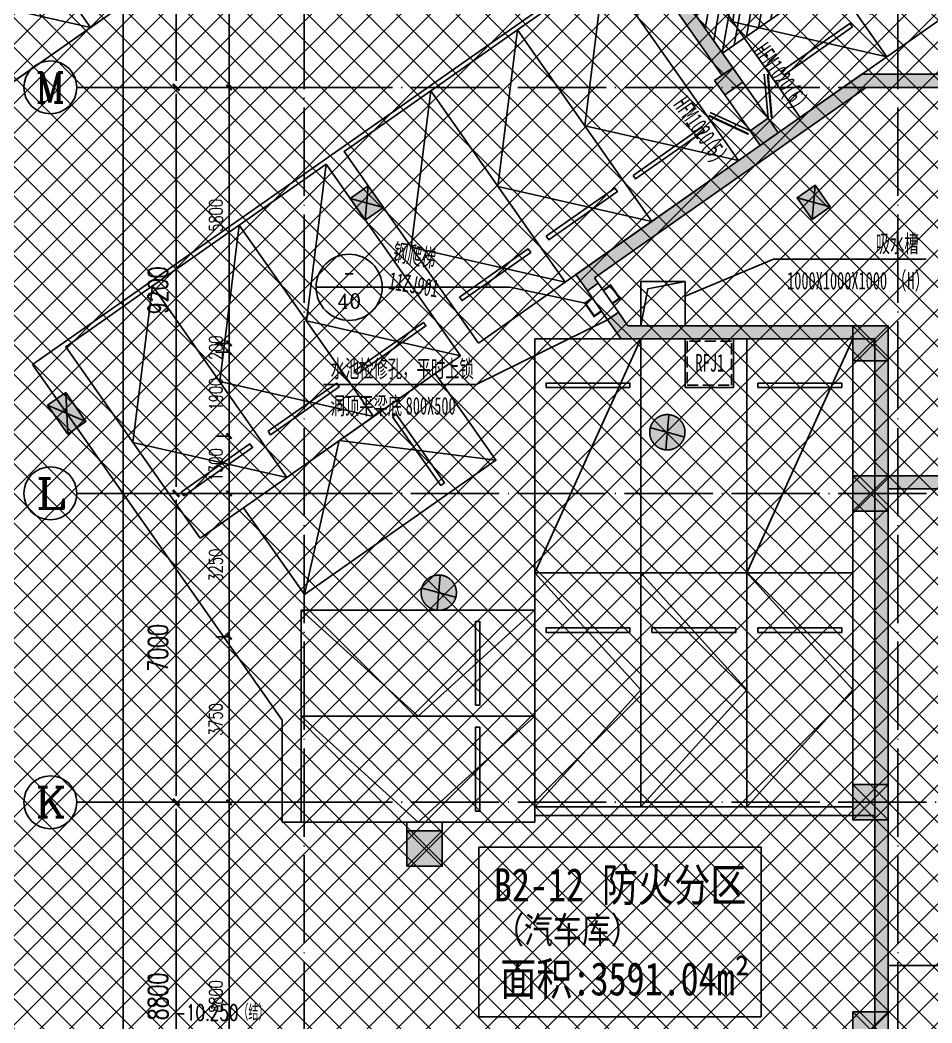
# Model space of a CAD drawing. Header units: millimetres. Extents: x 12325263 to 13848842, y -1463133 to 573208.
# Drawn here: x 12538411 to 12559070, y -1081586 to -1058862 of the extents above; entities that cross this region are included whole.
import ezdxf
from ezdxf.enums import TextEntityAlignment as Align
from ezdxf.xclip import XClip

# ---------------------------------------------------------------- set-up
doc = ezdxf.new("R2010")
doc.units = ezdxf.units.MM
doc.header["$LTSCALE"] = 1000
doc.header["$XCLIPFRAME"] = 0
doc.linetypes.add('DASH', pattern=[0.35, 0.25, -0.1])
doc.linetypes.add('DOTE', pattern=[2.42, 2, -0.2, 0.02, -0.2])
for name, color, linetype in [('-2F平面$0$DIM-ELEV', 3, 'Continuous'), ('-2F平面$0$PARTS-CAR商业子母', 160, 'Continuous'), ('-2F平面$0$TEXT', 7, 'Continuous'), ('-2F平面$0$WALL-SHATCH', 8, 'Continuous'), ('-3F平面$0$PARTS-CAR商业', 160, 'Continuous'), ('A-AXIS', 16, 'DOTE'), ('A-COLS', 6, 'Continuous'), ('A-WALL-PATT', 8, 'Continuous'), ('A_WALL(防火墙)', 151, 'Continuous'), ('AXIS', 3, 'Continuous'), ('AXIS_TEXT', 7, 'Continuous'), ('PARTS-STAIR', 2, 'Continuous'), ('PUB_DIM', 83, 'Continuous'), ('PUB_HATCH', 8, 'Continuous'), ('PUB_TEXT', 7, 'Continuous'), ('ROAD-LINE', 20, 'Continuous'), ('WALL', 5, 'Continuous'), ('人防墙', 6, 'Continuous'), ('人防平时标注', 42, 'Continuous'), ('人防门', 60, 'Continuous'), ('人防门编号', 73, 'Continuous'), ('人防集水井', 62, 'Continuous'), ('地下室柱网$0$0q-柱0', 8, 'Continuous'), ('地下室柱网$0$0q-柱填充', 8, 'Continuous')]:
    doc.layers.add(name, color=color, linetype=linetype)
doc.layers.add('地下室柱网$0$9', color=8, linetype='Continuous', plot=False)
doc.styles.add('-2F平面$0$-宋体', font='', dxfattribs={"width": 0.8})
doc.styles.add('-2F平面$0$Standard', font='simplex.shx', dxfattribs={"bigfont": 'gbcbig.shx'})
doc.styles.add('_TCH_AXIS', font='COMPLEX', dxfattribs={"bigfont": 'GBCBIG'})
doc.styles.add('_TCH_DIM_T3', font='SIMPLEX.shx', dxfattribs={"width": 0.705882, "bigfont": 'GBCBIG.shx'})
doc.styles.add('COMPLEX', font='COMPLEX')
doc.styles.add('宋体-标注', font='', dxfattribs={"width": 0.6})
doc.styles.add('标注宋体', font='', dxfattribs={"width": 0.6})
doc.styles.get('-2F平面$0$-宋体').set_extended_font_data('SimSun')
doc.styles.get('宋体-标注').set_extended_font_data('SimSun')
doc.styles.get('标注宋体').set_extended_font_data('NSimSun')
doc.dimstyles.new('_TCH_ARCH&&120', dxfattribs={"dimtxt": 306, "dimasz": 120, "dimexe": 300, "dimexo": 360, "dimgap": 147, "dimtad": 1, "dimdec": 0, "dimzin": 0, "dimdsep": 46, "dimtxsty": '_TCH_DIM_T3', "dimblk": 'ARCHTICK', "dimcen": 0.09, "dimclrt": 7, "dimazin": 2, "dimtfac": 1, "dimtdec": 0, "dimtix": 1, "dimtmove": 2, "dimatfit": 3, "dimfxl": 1, "dimfxlon": 1, "dimtolj": 1, "dimtzin": 0, "dimarcsym": 0})
doc.dimstyles.new('_TCH_ARCH&&150', dxfattribs={"dimtxt": 446.25, "dimasz": 150, "dimexe": 375, "dimexo": 450, "dimgap": 189.375, "dimtad": 1, "dimdec": 0, "dimzin": 0, "dimdsep": 46, "dimtxsty": '_TCH_DIM_T3', "dimblk": 'asdggshdfhsg_ArchTick', "dimcen": 0.09, "dimclrt": 7, "dimazin": 2, "dimtfac": 1, "dimtdec": 0, "dimtix": 1, "dimtmove": 2, "dimatfit": 3, "dimfxl": 1, "dimtolj": 1, "dimtzin": 0, "dimarcsym": 0})

# ---------------------------------------------------------------- blocks, each defined once
blk = doc.blocks.new('asdgafgfasdfagfagasdgagadfgsdhgdRFJ1')
at = {"layer": '人防集水井'}
blk.add_lwpolyline([(-50, -1050), (1050, -1050), (1050, 50), (-50, 50)], close=True, dxfattribs=at)
at = {"layer": '人防集水井', "linetype": 'DASH'}
blk.add_lwpolyline([(0, -1000), (1000, -1000), (1000, 0), (0, 0)], close=True, dxfattribs=at)
at = {"layer": '人防集水井', "style": '标注宋体', "width": 0.6}
blk.add_text('RFJ1', height=400, dxfattribs=at).set_placement((186, -691))
blk = doc.blocks.new('asdgafgfasdfagfagasdgagadfgsdhgd$DorLib2D$00000202')
at = {"color": 0}
for p, q in [((-0.5, 0.25), (0.366, 0.75)), ((-0.54, -0.319), (0.326, -0.819)), ((-0.5, -0.25), (0.366, -0.75))]:
    blk.add_line(p, q, dxfattribs=at)
at = {"color": 0, "const_width": 0.05}
blk.add_lwpolyline([(-0.54, 0.319), (0.326, 0.819)], dxfattribs=at)
blk = doc.blocks.new('asdgafgf20230228-rf2')
at = {"layer": 'PUB_HATCH'}
for points in [[(-18922, 61206), (-17286, 58873), (-17040, 59046), (-18676, 61379)], [(-14018, 58600), (-14113, 58900), (-20592, 54357), (-20174, 54283)], [(-17450, 58759), (-17220, 58431), (-16811, 58718), (-17040, 59046)], [(-7183, 58700), (-7200, 58900), (-14113, 58900), (-14018, 58600), (-7300, 58600)], [(-16007, 57572), (-16236, 57899), (-16646, 57612), (-16416, 57285)], [(-20592, 54357), (-20333, 53988), (-20088, 54160), (-20174, 54283)], [(-19414, 53200), (-19628, 53505), (-19874, 53333), (-19570, 52900)], [(-13820, 52900), (-13520, 53200), (-19414, 53200), (-19570, 52900)], [(-13520, 53200), (-13820, 52900), (-13820, 49700), (-13620, 49667), (-13520, 49800)], [(-7217, 49667), (-7300, 49800), (-13520, 49800), (-13620, 49667), (-13520, 49500), (-7300, 49500)], [(-13620, 49667), (-13820, 49700), (-13820, 30850), (-13520, 30550), (-13520, 49500)]]:
    blk.add_hatch(color=256, dxfattribs=at).paths.add_polyline_path(points)
at = {"layer": '人防平时标注'}
h = blk.add_hatch(dxfattribs=at)
h.set_pattern_fill('ANSI31', color=8, scale=150, angle=-144.9593)
h.set_pattern_definition([(260.0407063, (6175280.9, 8060776.25), (234.5366644, -41.183354), [])])
h.paths.add_polyline_path([(-14731, 61153), (-17270, 59373), (-22351, 66619), (-19813, 68399)])
at = {"layer": '人防墙'}
for p, q in [((-18676, 61379), (-17040, 59046)), ((-18922, 61206), (-17286, 58873)), ((-14113, 58900), (-20592, 54357)), ((-17040, 59046), (-17450, 58759)), ((-17040, 59046), (-17286, 58873)), ((-16811, 58718), (-17040, 59046)), ((-7200, 58900), (-14113, 58900)), ((-17450, 58759), (-17220, 58431)), ((-17220, 58431), (-16811, 58718)), ((-14018, 58600), (-20174, 54283)), ((-7300, 58600), (-14018, 58600)), ((-16236, 57899), (-16646, 57612)), ((-16007, 57572), (-16236, 57899)), ((-16646, 57612), (-16416, 57285)), ((-16416, 57285), (-16007, 57572)), ((-20592, 54357), (-20333, 53988)), ((-20333, 53988), (-20088, 54160)), ((-20088, 54160), (-20174, 54283)), ((-19628, 53505), (-19874, 53333)), ((-19414, 53200), (-19628, 53505)), ((-19874, 53333), (-19570, 52900)), ((-13520, 53200), (-19414, 53200)), ((-13520, 53200), (-13520, 49800)), ((-13820, 52900), (-19570, 52900)), ((-13820, 52900), (-13820, 49700)), ((-7300, 49800), (-13520, 49800)), ((-13820, 49700), (-13820, 30850)), ((-13520, 49500), (-13520, 30550)), ((-7300, 49500), (-13520, 49500))]:
    blk.add_line(p, q, dxfattribs=at)
at = {"layer": '人防平时标注'}
for p, q in [((-24980, 54069), (-26480, 54069)), ((-22091, 54069), (-24980, 54069)), ((-20385, 53709), (-22091, 54069))]:
    blk.add_line(p, q, dxfattribs=at)
at = {"layer": '人防平时标注', "elevation": 0}
blk.add_lwpolyline([(-14731, 61153), (-17270, 59373), (-22351, 66619), (-19813, 68399)], close=True, dxfattribs=at)
blk.add_lwpolyline([(-20385, 53709, 1), (-20385, 53709, 1)], format="xyb", close=True, dxfattribs=at)
at = {"layer": '人防平时标注'}
for centre, radius in [((-25730, 54069), 750), ((-20385, 53709), 0)]:
    blk.add_circle(centre, radius, dxfattribs=at)
at = {"layer": '人防门'}
for p, q in [((-16236, 57899, 0), (-16811, 58718, 0)), ((-16646, 57612, 0), (-17220, 58431, 0)), ((-20088, 54160, 0), (-19628, 53505, 0)), ((-20333, 53988, 0), (-19874, 53333, 0))]:
    blk.add_line(p, q, dxfattribs=at)
at = {"layer": '人防门', "linetype": 'DASH'}
for p, q in [((-20088, 54160), (-20333, 53988)), ((-19874, 53333), (-19628, 53505))]:
    blk.add_line(p, q, dxfattribs=at)
at = {"layer": '人防门', "const_width": 50, "elevation": 0}
for points in [[(-16157, 57907), (-16245, 58903)], [(-19767, 53703), (-19601, 53820), (-19808, 54114), (-19973, 53998)], [(-20013, 53531), (-20179, 53415), (-20385, 53709), (-20219, 53825)]]:
    blk.add_lwpolyline(points, dxfattribs=at)
at = {"layer": '人防门编号', "linetype": 'Continuous'}
for p, q in [((-18120, 53869), (-16115, 54704)), ((-16115, 54704), (-12660, 54704)), ((-19874, 53333), (-22855, 51870)), ((-22855, 51870), (-26309, 51870))]:
    blk.add_line(p, q, dxfattribs=at)
at = {"layer": '人防集水井', "elevation": 0}
blk.add_lwpolyline([(-19120, 53200), (-19120, 54200), (-18120, 54200), (-18120, 53200)], close=True, dxfattribs=at)
blk.add_lwpolyline([(-19120, 53200), (-18963, 54038), (-18120, 54200)], dxfattribs=at)
at = {"layer": '人防门', "xscale": 1000, "yscale": 1000, "zscale": 500, "rotation": 125.0405698017178}
blk.add_blockref('asdgafgfasdfagfagasdgagadfgsdhgd$DorLib2D$00000202', (-16728, 58165), dxfattribs=at)
at = {"layer": '人防集水井', "rotation": 359.9994534017274}
blk.add_blockref('asdgafgfasdfagfagasdgagadfgsdhgdRFJ1', (-18070, 52850, 0), dxfattribs=at)
at = {"layer": 'PUB_TEXT', "linetype": 'Continuous', "style": '宋体-标注', "width": 0.6}
for s, height, p in [('吸水槽', 396.5, (-13799, 54862)), ('1000X1000X1000', 396.52, (-15808, 54022)), ('（', 397, (-13427, 54022)), ('H', 397, (-13086, 54022)), ('）', 397, (-12916, 54022)), ('水池检修孔，平时上锁', 396.5, (-26151, 52027)), ('洞顶平梁底', 396.5, (-26151, 51187)), ('800X500', 396.5, (-24450, 51187))]:
    blk.add_text(s, height=height, dxfattribs=at).set_placement(p)
at = {"layer": 'PUB_TEXT', "style": '_TCH_AXIS', "width": 0.777778}
blk.add_text('-', height=392, dxfattribs=at).set_placement((-25861, 54207), (-25600, 54207), align=Align.FIT)
at = {"layer": 'PUB_TEXT', "style": '_TCH_AXIS'}
blk.add_text('40', height=326.1, dxfattribs=at).set_placement((-26002, 53593), (-25458, 53593), align=Align.FIT)
at = {"layer": '人防平时标注', "style": '宋体-标注', "width": 0.6}
for s, p in [('钢爬梯', (-24760, 54687, 0)), ('11ZJ901', (-24860, 54034, 0))]:
    blk.add_text(s, height=396.5, rotation=350.0412, dxfattribs=at).set_placement(p)
at = {"layer": '人防门编号', "style": '标注宋体', "width": 0.6}
for s, p in [('HFM1020(6)', (-16581, 59425, 0)), ('HFM1020(5)', (-18399, 58207, 0))]:
    blk.add_text(s, height=400, rotation=305.0406, dxfattribs=at).set_placement(p)
blk = doc.blocks.new('_FZH')
blk.add_lwpolyline([(-0.5, -0.5), (0.5, -0.5), (0.5, 0.5), (-0.5, 0.5)], close=True)
at = {"layer": 'PUB_HATCH'}
blk.add_solid([(-0.5, -0.5), (0.5, -0.5), (-0.5, 0.5), (0.5, 0.5)], dxfattribs=at)
blk = doc.blocks.new('1-3F')
at = {"layer": 'A-COLS', "xscale": 800, "yscale": 800, "zscale": 800, "rotation": 270}
for p in [(-46620, 69700), (-46620, 66300), (-46620, 59300), (-46620, 54150)]:
    blk.add_blockref('_FZH', p, dxfattribs=at)
blk = doc.blocks.new('adgshg13--2F平面$0$A$C7F010FC0')
at = {"layer": '-2F平面$0$WALL-SHATCH'}
h = blk.add_hatch(color=256, dxfattribs=at)
h.dxf.hatch_style = 1
h.paths.add_polyline_path([(-60384, -16881), (-763, 197), (12588, -13153), (12588, -157996), (-162965, -188820), (-171262, -180523), (-171262, -31311), (-150707, -10756), (-131860, -7981), (-99162, -7981), (-99162, -4981), (-76620, -4981), (-70108, -16881)], flags=16)
h.paths.add_polyline_path([(-60091, -16381), (-647, 647), (12988, -12988), (12988, -158332), (-163101, -189250), (-171662, -180689), (-171662, -31145), (-150778, -10261), (-131897, -7481), (-99562, -7481), (-99562, -4581), (-76366, -4581), (-69908, -16381)])
blk = doc.blocks.new('adgshg13--2F平面$0$gh6j6jk76k7')
at = {"layer": '-2F平面$0$TEXT', "color": 0}
blk.add_lwpolyline([(164138, 45729), (170441, 46836), (171105, 43054), (164802, 41947)], close=True, dxfattribs=at)
at = {"layer": '-2F平面$0$TEXT', "color": 0, "style": '-2F平面$0$-宋体', "width": 0.8}
for s, height, p in [('B2-12 防火分区', 750, (164687, 44582)), ('（汽车库）', 600, (164879, 43652)), ('面积:3591.04m²', 750, (165198, 42510))]:
    blk.add_text(s, height=height, rotation=9.9591, dxfattribs=at).set_placement(p)
blk = doc.blocks.new('adgshg13--2F平面$0$Lmark11')
blk.add_line((-250, 250), (1250, 250))
blk.add_lwpolyline([(-250, 250), (250, 250), (0, 0), (-250, 250)], close=True)
at = {"color": 7, "style": '-2F平面$0$Standard', "width": 0.8}
blk.add_attdef('LMARK', text='', height=180, rotation=0, dxfattribs=at).set_placement((1137, 325), align=Align.RIGHT)
blk = doc.blocks.new('adgshgbj--2F平面$0$报建车道-2')
at = {"layer": 'ROAD-LINE'}
for p, q in [((125481, -49435), (84433, -90482)), ((127319, -55374), (96419, -86275)), ((96419, -86275), (103380, -93236)), ((116981, -93039), (109397, -94371)), ((103779, -95509), (103380, -93236)), ((109423, -94518), (107354, -94881)), ((109423, -94518), (109397, -94371)), ((107354, -94881), (107527, -95866)), ((106566, -95020), (103779, -95509)), ((106739, -96005), (106566, -95020)), ((107527, -95866), (106739, -96005))]:
    blk.add_line(p, q, dxfattribs=at)
blk = doc.blocks.new('adgshg2qbj-syc-bj-13-CAR-14')
blk.add_lwpolyline([(0, -200), (2400, -200), (2400, -5500), (0, -5500)], close=True)
blk.add_lwpolyline([(2400, -5500), (0, -2850), (2400, -200)])
at = {"extrusion": (-0.000447791, -3.39708e-15, 1), "elevation": -1}
blk.add_lwpolyline([(250, -1300), (2150, -1300), (2150, -1200), (250, -1200)], close=True, dxfattribs=at)
blk = doc.blocks.new('adgshg2qbj-syc-bj-13-CAR-4')
blk.add_lwpolyline([(-1200, 0), (1200, 0), (1200, -5300), (-1200, -5300)], close=True)
blk.add_lwpolyline([(1200, -5300), (-1200, -2650), (1200, 0)])
at = {"extrusion": (-0.000447791, -3.39717e-15, 1), "elevation": -1}
blk.add_lwpolyline([(-950, -1350), (950, -1350), (950, -1250), (-950, -1250)], close=True, dxfattribs=at)
blk = doc.blocks.new('adgshg2qbj-bj-13--2F平面$0$CAR-子车位')
blk.add_line((1697, 1697), (3748, -3748))
blk.add_lwpolyline([(0, 0), (1697, 1697), (5445, -2051), (3748, -3748)], close=True)
at = {"extrusion": (-0.000316636, -0.000316636, 1), "elevation": -1}
blk.add_lwpolyline([(955, -601), (2298, 742), (2227, 813), (884, -530)], close=True, dxfattribs=at)
blk = doc.blocks.new('*U425')
at = {"layer": '地下室柱网$0$0q-柱0'}
blk.add_lwpolyline([(-250, 400), (-250, -400), (250, -400), (250, 400)], close=True, dxfattribs=at)
at = {"layer": '地下室柱网$0$0q-柱填充'}
blk.add_solid([(250, 400), (250, -400), (-250, 400), (-250, -400)], dxfattribs=at)
at = {"layer": '地下室柱网$0$9'}
for p, q in [((250, 400), (-250, -400)), ((-250, 400), (250, -400))]:
    blk.add_line(p, q, dxfattribs=at)
blk = doc.blocks.new('*U491')
at = {"layer": '地下室柱网$0$0q-柱0'}
blk.add_lwpolyline([(-250, -300), (250, -300), (250, 300), (-250, 300)], close=True, dxfattribs=at)
at = {"layer": '地下室柱网$0$0q-柱填充'}
blk.add_solid([(-250, 300), (250, 300), (-250, -300), (250, -300)], dxfattribs=at)
at = {"layer": '地下室柱网$0$9'}
for p, q in [((-250, 300), (250, -300)), ((-250, -300), (250, 300))]:
    blk.add_line(p, q, dxfattribs=at)
blk = doc.blocks.new('*U500')
at = {"layer": '地下室柱网$0$0q-柱填充'}
h = blk.add_hatch(color=256, dxfattribs=at)
h.dxf.hatch_style = 1
edge = h.paths.add_edge_path()
edge.add_arc((0, 0), 400, 0, 360)
at = {"layer": '地下室柱网$0$0q-柱0'}
blk.add_circle((0, 0), 400, dxfattribs=at)
at = {"layer": '地下室柱网$0$9'}
for p, q in [((-250, 300), (250, -300)), ((-250, -300), (250, 300))]:
    blk.add_line(p, q, dxfattribs=at)
blk = doc.blocks.new('*U495')
at = {"layer": '地下室柱网$0$0q-柱0'}
blk.add_lwpolyline([(-400, -400), (400, -400), (400, 400), (-400, 400)], close=True, dxfattribs=at)
at = {"layer": '地下室柱网$0$0q-柱填充'}
blk.add_solid([(-400, 400), (400, 400), (-400, -400), (400, -400)], dxfattribs=at)
at = {"layer": '地下室柱网$0$9'}
for p, q in [((-400, 400), (400, -400)), ((-400, -400), (400, 400))]:
    blk.add_line(p, q, dxfattribs=at)
blk = doc.blocks.new('A$C2A3E77E8')
at = {"layer": 'PARTS-STAIR'}
blk.add_line((507709.9, 104566.5), (513934.8, 105659.5), dxfattribs=at)
at = {"layer": '-2F平面$0$DIM-ELEV'}
ref = blk.add_blockref('adgshg13--2F平面$0$Lmark11', (492845.9, 100264.8), dxfattribs=dict(at, xscale=1.2, yscale=1.2, zscale=1.2, rotation=9.958519108603388))
XClip(ref).set_block_clipping_path([(-529.1692605615, 256.2128419876), (1355.6507577896, 780.9177241325)])
ref.add_attrib('LMARK', '-10.250（结）', dxfattribs={"layer": '0', "color": 7, "height": 360, "rotation": 9.95852, "style": '-2F平面$0$Standard', "width": 0.7}).set_placement((494097.6, 100912.6), align=Align.RIGHT)
at = {"layer": '-2F平面$0$PARTS-CAR商业子母', "rotation": 324.9590295198586}
for p in [(502102.3, 117999.1), (497374.6, 117168.9)]:
    blk.add_blockref('adgshg2qbj-bj-13--2F平面$0$CAR-子车位', p, dxfattribs=at)
at = {"layer": '-2F平面$0$PARTS-CAR商业子母', "xscale": -1.000000000000002, "rotation": 9.95902947125165}
for p in [(504200.8, 112986.5), (499473.2, 112156.3)]:
    blk.add_blockref('adgshg2qbj-syc-bj-13-CAR-4', p, dxfattribs=at)
at = {"layer": '-2F平面$0$TEXT'}
blk.add_blockref('adgshg13--2F平面$0$gh6j6jk76k7', (333974.2, 59872.9), dxfattribs=at)
at = {"layer": '-3F平面$0$PARTS-CAR商业'}
for name, p, xscale, rotation in [('adgshg2qbj-syc-bj-13-CAR-14', (504260.4, 124703.2), -1.000000000000001, 225.0000000088703), ('adgshg2qbj-syc-bj-13-CAR-14', (502563.3, 123006.2), -1.000000000000001, 225.0000000088703), ('adgshg2qbj-syc-bj-13-CAR-14', (499664.2, 120107.1), -1.000000000000001, 225.0000000088703), ('adgshg2qbj-syc-bj-13-CAR-14', (497967.1, 118410), -1.000000000000001, 225.0000000088703), ('adgshg2qbj-syc-bj-13-CAR-14', (496270.1, 116712.9), -1.000000000000001, 225.0000000088703), ('adgshg2qbj-syc-bj-13-CAR-14', (494219.5, 114662.3), -1.000000000000001, 225.0000000088703), ('adgshg2qbj-syc-bj-13-CAR-14', (492522.4, 112965.3), -1.000000000000001, 225.0000000088703), ('adgshg2qbj-syc-bj-13-CAR-14', (490825.3, 111268.2), -1.000000000000001, 225.0000000088703), ('adgshg2qbj-syc-bj-13-CAR-4', (501837, 112571.4), -1.000000000000002, 9.95902947125165), ('adgshg2qbj-syc-bj-13-CAR-4', (498645.8, 109929.8), -1.000000000000001, 279.9590294488272), ('adgshg2qbj-syc-bj-13-CAR-4', (499060.8, 107565.9), -1.000000000000001, 279.9590294488272)]:
    blk.add_blockref(name, p, dxfattribs=dict(at, xscale=xscale, rotation=rotation))
for name, p, rotation in [('adgshg2qbj-syc-bj-13-CAR-14', (482345.6, 126265.1), 45), ('adgshg2qbj-syc-bj-13-CAR-14', (480648.5, 124568.1), 45), ('adgshg2qbj-syc-bj-13-CAR-4', (496128.7, 115157.3), 314.9999999691006)]:
    blk.add_blockref(name, p, dxfattribs=dict(at, rotation=rotation))
blk.add_blockref('adgshgbj--2F平面$0$报建车道-2', (389845.5, 200902.2))
for name, p, rotation in [('*U491', (503057.9, 121309.5), 45), ('*U491', (493087.7, 119541.7), 45), ('*U495', (504877.3, 118384.9), 9.958774256191964), ('*U500', (500693.9, 115604.4), 45), ('*U495', (505465.3, 115036.1), 9.958774256191964), ('*U425', (487218.7, 113672.8), 45), ('*U500', (496221.8, 111128.6), 45), ('*U495', (506675.9, 108141.6), 9.958774256191964), ('*U495', (496907.7, 105360.4), 9.958774256191964), ('*U495', (507566.5, 103069.2), 9.958774256191964)]:
    blk.add_blockref(name, p, dxfattribs=dict(rotation=rotation))
at = {"layer": 'WALL', "color": 1}
blk.add_blockref('adgshg13--2F平面$0$A$C7F010FC0', (561507.9, 205483.1), dxfattribs=at)
blk = doc.blocks.new('_AXISO')
blk.add_circle((0, 0), 0.5)
at = {"layer": 'AXIS_TEXT', "style": 'COMPLEX', "width": 1.041667}
blk.add_attdef('A', text='', height=0.56, dxfattribs=at).set_placement((-0.25, -0.28), (0.25, -0.28), align=Align.FIT)
blk = doc.blocks.new('asdggshdfhsg_ArchTick')
at = {"color": 0, "linetype": 'ByBlock', "const_width": 0.4}
blk.add_lwpolyline([(-0.5, -0.5), (0.5, 0.5)], dxfattribs=at)
blk = doc.blocks.new('*D5258')
at = {"layer": 'AXIS', "color": 0, "lineweight": -2, "transparency": 16777216}
for p, q in [((12411817, 1078990), (12406942, 1078990)), ((12407317, 996140), (12407317, 1078840)), ((12411817, 995990), (12406942, 995990))]:
    blk.add_line(p, q, dxfattribs=at)
at = {"layer": 'Defpoints', "color": 0, "transparency": 16777216}
for p in [(12407317, 1078990), (12412267, 1078990), (12412267, 995990)]:
    blk.add_point(p, dxfattribs=at)
at = {"layer": 'AXIS', "color": 0, "lineweight": -2, "transparency": 16777216, "xscale": 150, "yscale": 150, "zscale": 150}
for p, rotation in [((12407317, 1078990), 90), ((12407317, 995990), 270)]:
    blk.add_blockref('asdggshdfhsg_ArchTick', p, dxfattribs=dict(at, rotation=rotation))
at = {"layer": 'AXIS', "color": 7, "transparency": 16777216, "insert": (12406904, 1037490), "char_height": 446.2, "attachment_point": 5, "rotation": 90, "style": '_TCH_DIM_T3'}
blk.add_mtext('\\A1;83000', dxfattribs=at)
blk = doc.blocks.new('*D5268')
at = {"layer": 'AXIS', "color": 0, "lineweight": -2, "transparency": 16777216}
for p, q in [((12411817, 1055290), (12408142, 1055290)), ((12408517, 1046640), (12408517, 1055140)), ((12411817, 1046490), (12408142, 1046490))]:
    blk.add_line(p, q, dxfattribs=at)
at = {"layer": 'Defpoints', "color": 0, "transparency": 16777216}
for p in [(12408517, 1055290), (12412267, 1055290), (12412267, 1046490)]:
    blk.add_point(p, dxfattribs=at)
at = {"layer": 'AXIS', "color": 0, "lineweight": -2, "transparency": 16777216, "xscale": 150, "yscale": 150, "zscale": 150}
for p, rotation in [((12408517, 1055290), 90), ((12408517, 1046490), 270)]:
    blk.add_blockref('asdggshdfhsg_ArchTick', p, dxfattribs=dict(at, rotation=rotation))
at = {"layer": 'AXIS', "color": 7, "transparency": 16777216, "insert": (12408104, 1050890), "char_height": 446.2, "attachment_point": 5, "rotation": 90, "style": '_TCH_DIM_T3'}
blk.add_mtext('\\A1;8800', dxfattribs=at)
blk = doc.blocks.new('*D5269')
at = {"layer": 'AXIS', "color": 0, "lineweight": -2, "transparency": 16777216}
for p, q in [((12411817, 1062290), (12408142, 1062290)), ((12408517, 1055440), (12408517, 1062140)), ((12411817, 1055290), (12408142, 1055290))]:
    blk.add_line(p, q, dxfattribs=at)
at = {"layer": 'Defpoints', "color": 0, "transparency": 16777216}
for p in [(12408517, 1062290), (12412267, 1062290), (12412267, 1055290)]:
    blk.add_point(p, dxfattribs=at)
at = {"layer": 'AXIS', "color": 0, "lineweight": -2, "transparency": 16777216, "xscale": 150, "yscale": 150, "zscale": 150}
for p, rotation in [((12408517, 1062290), 90), ((12408517, 1055290), 270)]:
    blk.add_blockref('asdggshdfhsg_ArchTick', p, dxfattribs=dict(at, rotation=rotation))
at = {"layer": 'AXIS', "color": 7, "transparency": 16777216, "insert": (12408104, 1058790), "char_height": 446.2, "attachment_point": 5, "rotation": 90, "style": '_TCH_DIM_T3'}
blk.add_mtext('\\A1;7000', dxfattribs=at)
blk = doc.blocks.new('*D5270')
at = {"layer": 'AXIS', "color": 0, "lineweight": -2, "transparency": 16777216}
for p, q in [((12411817, 1071490), (12408142, 1071490)), ((12408517, 1062440), (12408517, 1071340)), ((12411817, 1062290), (12408142, 1062290))]:
    blk.add_line(p, q, dxfattribs=at)
at = {"layer": 'Defpoints', "color": 0, "transparency": 16777216}
for p in [(12408517, 1071490), (12412267, 1071490), (12412267, 1062290)]:
    blk.add_point(p, dxfattribs=at)
at = {"layer": 'AXIS', "color": 0, "lineweight": -2, "transparency": 16777216, "xscale": 150, "yscale": 150, "zscale": 150}
for p, rotation in [((12408517, 1071490), 90), ((12408517, 1062290), 270)]:
    blk.add_blockref('asdggshdfhsg_ArchTick', p, dxfattribs=dict(at, rotation=rotation))
at = {"layer": 'AXIS', "color": 7, "transparency": 16777216, "insert": (12408104, 1066890), "char_height": 446.2, "attachment_point": 5, "rotation": 90, "style": '_TCH_DIM_T3'}
blk.add_mtext('\\A1;9200', dxfattribs=at)
blk = doc.blocks.new('*D5271')
at = {"layer": 'AXIS', "color": 0, "lineweight": -2, "transparency": 16777216}
for p, q in [((12411817, 1078990), (12408142, 1078990)), ((12408517, 1071640), (12408517, 1078840)), ((12411817, 1071490), (12408142, 1071490))]:
    blk.add_line(p, q, dxfattribs=at)
at = {"layer": 'Defpoints', "color": 0, "transparency": 16777216}
for p in [(12408517, 1078990), (12412267, 1078990), (12412267, 1071490)]:
    blk.add_point(p, dxfattribs=at)
at = {"layer": 'AXIS', "color": 0, "lineweight": -2, "transparency": 16777216, "xscale": 150, "yscale": 150, "zscale": 150}
for p, rotation in [((12408517, 1078990), 90), ((12408517, 1071490), 270)]:
    blk.add_blockref('asdggshdfhsg_ArchTick', p, dxfattribs=dict(at, rotation=rotation))
at = {"layer": 'AXIS', "color": 7, "transparency": 16777216, "insert": (12408104, 1075240), "char_height": 446.2, "attachment_point": 5, "rotation": 90, "style": '_TCH_DIM_T3'}
blk.add_mtext('\\A1;7500', dxfattribs=at)
blk = doc.blocks.new('_ArchTick')
at = {"color": 0, "linetype": 'ByBlock', "const_width": 0.4}
blk.add_lwpolyline([(-0.5, -0.5), (0.5, 0.5)], dxfattribs=at)
blk = doc.blocks.new('*D4032')
at = {"layer": 'Defpoints', "color": 0, "transparency": 16777216}
for p in [(12543147, -1052887), (12546747, -1052887), (12546747, -1060387)]:
    blk.add_point(p, dxfattribs=at)
at = {"layer": 'PUB_DIM', "color": 0, "lineweight": -2, "transparency": 16777216}
for p, q in [((12543148, -1052887), (12542847, -1052887)), ((12543147, -1060387), (12543147, -1052887)), ((12543148, -1060387), (12542847, -1060387))]:
    blk.add_line(p, q, dxfattribs=at)
at = {"layer": 'PUB_DIM', "color": 0, "lineweight": -2, "transparency": 16777216, "xscale": 120, "yscale": 120, "zscale": 120}
for p, rotation in [((12543147, -1052887), 90), ((12543147, -1060387), 270)]:
    blk.add_blockref('_ArchTick', p, dxfattribs=dict(at, rotation=rotation))
at = {"layer": 'PUB_DIM', "color": 7, "transparency": 16777216, "insert": (12542847, -1056637), "char_height": 306, "attachment_point": 5, "rotation": 90, "style": '_TCH_DIM_T3'}
blk.add_mtext('\\A1;7500', dxfattribs=at)
blk = doc.blocks.new('*D4033')
at = {"layer": 'Defpoints', "color": 0, "transparency": 16777216}
for p in [(12543147, -1060387), (12546747, -1060387), (12546747, -1066187)]:
    blk.add_point(p, dxfattribs=at)
at = {"layer": 'PUB_DIM', "color": 0, "lineweight": -2, "transparency": 16777216}
for p, q in [((12543148, -1060387), (12542847, -1060387)), ((12543147, -1066187), (12543147, -1060387)), ((12543148, -1066187), (12542847, -1066187))]:
    blk.add_line(p, q, dxfattribs=at)
at = {"layer": 'PUB_DIM', "color": 0, "lineweight": -2, "transparency": 16777216, "xscale": 120, "yscale": 120, "zscale": 120}
for p, rotation in [((12543147, -1060387), 90), ((12543147, -1066187), 270)]:
    blk.add_blockref('_ArchTick', p, dxfattribs=dict(at, rotation=rotation))
at = {"layer": 'PUB_DIM', "color": 7, "transparency": 16777216, "insert": (12542847, -1063287), "char_height": 306, "attachment_point": 5, "rotation": 90, "style": '_TCH_DIM_T3'}
blk.add_mtext('\\A1;5800', dxfattribs=at)
blk = doc.blocks.new('*D4034')
at = {"layer": 'Defpoints', "color": 0, "transparency": 16777216}
for p in [(12543147, -1066187), (12546747, -1066187), (12546747, -1066387)]:
    blk.add_point(p, dxfattribs=at)
at = {"layer": 'PUB_DIM', "color": 0, "lineweight": -2, "transparency": 16777216}
for p, q in [((12543148, -1066187), (12542847, -1066187)), ((12543147, -1066187), (12543147, -1066067)), ((12543147, -1066387), (12543147, -1066187)), ((12543148, -1066387), (12542847, -1066387)), ((12543147, -1066387), (12543147, -1066507))]:
    blk.add_line(p, q, dxfattribs=at)
at = {"layer": 'PUB_DIM', "color": 0, "lineweight": -2, "transparency": 16777216, "xscale": 120, "yscale": 120, "zscale": 120}
for p, rotation in [((12543147, -1066187), 270), ((12543147, -1066387), 90)]:
    blk.add_blockref('_ArchTick', p, dxfattribs=dict(at, rotation=rotation))
at = {"layer": 'PUB_DIM', "color": 7, "transparency": 16777216, "insert": (12542847, -1066287), "char_height": 306, "attachment_point": 5, "rotation": 90, "style": '_TCH_DIM_T3'}
blk.add_mtext('\\A1;200', dxfattribs=at)
blk = doc.blocks.new('*D4035')
at = {"layer": 'Defpoints', "color": 0, "transparency": 16777216}
for p in [(12543147, -1066387), (12546747, -1066387), (12546747, -1068287)]:
    blk.add_point(p, dxfattribs=at)
at = {"layer": 'PUB_DIM', "color": 0, "lineweight": -2, "transparency": 16777216}
for p, q in [((12543148, -1066387), (12542847, -1066387)), ((12543147, -1068287), (12543147, -1066387)), ((12543148, -1068287), (12542847, -1068287))]:
    blk.add_line(p, q, dxfattribs=at)
at = {"layer": 'PUB_DIM', "color": 0, "lineweight": -2, "transparency": 16777216, "xscale": 120, "yscale": 120, "zscale": 120}
for p, rotation in [((12543147, -1066387), 90), ((12543147, -1068287), 270)]:
    blk.add_blockref('_ArchTick', p, dxfattribs=dict(at, rotation=rotation))
at = {"layer": 'PUB_DIM', "color": 7, "transparency": 16777216, "insert": (12542847, -1067337), "char_height": 306, "attachment_point": 5, "rotation": 90, "style": '_TCH_DIM_T3'}
blk.add_mtext('\\A1;1900', dxfattribs=at)
blk = doc.blocks.new('*D4036')
at = {"layer": 'Defpoints', "color": 0, "transparency": 16777216}
for p in [(12543147, -1068287), (12546747, -1068287), (12546747, -1069587)]:
    blk.add_point(p, dxfattribs=at)
at = {"layer": 'PUB_DIM', "color": 0, "lineweight": -2, "transparency": 16777216}
for p, q in [((12543148, -1068287), (12542847, -1068287)), ((12543147, -1069587), (12543147, -1068287)), ((12543148, -1069587), (12542847, -1069587))]:
    blk.add_line(p, q, dxfattribs=at)
at = {"layer": 'PUB_DIM', "color": 0, "lineweight": -2, "transparency": 16777216, "xscale": 120, "yscale": 120, "zscale": 120}
for p, rotation in [((12543147, -1068287), 90), ((12543147, -1069587), 270)]:
    blk.add_blockref('_ArchTick', p, dxfattribs=dict(at, rotation=rotation))
at = {"layer": 'PUB_DIM', "color": 7, "transparency": 16777216, "insert": (12542847, -1068937), "char_height": 306, "attachment_point": 5, "rotation": 90, "style": '_TCH_DIM_T3'}
blk.add_mtext('\\A1;1300', dxfattribs=at)
blk = doc.blocks.new('*D4037')
at = {"layer": 'Defpoints', "color": 0, "transparency": 16777216}
for p in [(12543147, -1069587), (12546747, -1069587), (12546747, -1072837)]:
    blk.add_point(p, dxfattribs=at)
at = {"layer": 'PUB_DIM', "color": 0, "lineweight": -2, "transparency": 16777216}
for p, q in [((12543148, -1069587), (12542847, -1069587)), ((12543147, -1072837), (12543147, -1069587)), ((12543148, -1072837), (12542847, -1072837))]:
    blk.add_line(p, q, dxfattribs=at)
at = {"layer": 'PUB_DIM', "color": 0, "lineweight": -2, "transparency": 16777216, "xscale": 120, "yscale": 120, "zscale": 120}
for p, rotation in [((12543147, -1069587), 90), ((12543147, -1072837), 270)]:
    blk.add_blockref('_ArchTick', p, dxfattribs=dict(at, rotation=rotation))
at = {"layer": 'PUB_DIM', "color": 7, "transparency": 16777216, "insert": (12542847, -1071212), "char_height": 306, "attachment_point": 5, "rotation": 90, "style": '_TCH_DIM_T3'}
blk.add_mtext('\\A1;3250', dxfattribs=at)
blk = doc.blocks.new('*D4038')
at = {"layer": 'Defpoints', "color": 0, "transparency": 16777216}
for p in [(12543147, -1072837), (12546747, -1072837), (12546747, -1076587)]:
    blk.add_point(p, dxfattribs=at)
at = {"layer": 'PUB_DIM', "color": 0, "lineweight": -2, "transparency": 16777216}
for p, q in [((12543148, -1072837), (12542847, -1072837)), ((12543147, -1076587), (12543147, -1072837)), ((12543148, -1076587), (12542847, -1076587))]:
    blk.add_line(p, q, dxfattribs=at)
at = {"layer": 'PUB_DIM', "color": 0, "lineweight": -2, "transparency": 16777216, "xscale": 120, "yscale": 120, "zscale": 120}
for p, rotation in [((12543147, -1072837), 90), ((12543147, -1076587), 270)]:
    blk.add_blockref('_ArchTick', p, dxfattribs=dict(at, rotation=rotation))
at = {"layer": 'PUB_DIM', "color": 7, "transparency": 16777216, "insert": (12542847, -1074712), "char_height": 306, "attachment_point": 5, "rotation": 90, "style": '_TCH_DIM_T3'}
blk.add_mtext('\\A1;3750', dxfattribs=at)
blk = doc.blocks.new('*D4039')
at = {"layer": 'Defpoints', "color": 0, "transparency": 16777216}
for p in [(12543147, -1076587), (12546747, -1076587), (12546747, -1085387)]:
    blk.add_point(p, dxfattribs=at)
at = {"layer": 'PUB_DIM', "color": 0, "lineweight": -2, "transparency": 16777216}
for p, q in [((12543148, -1076587), (12542847, -1076587)), ((12543147, -1085387), (12543147, -1076587)), ((12543148, -1085387), (12542847, -1085387))]:
    blk.add_line(p, q, dxfattribs=at)
at = {"layer": 'PUB_DIM', "color": 0, "lineweight": -2, "transparency": 16777216, "xscale": 120, "yscale": 120, "zscale": 120}
for p, rotation in [((12543147, -1076587), 90), ((12543147, -1085387), 270)]:
    blk.add_blockref('_ArchTick', p, dxfattribs=dict(at, rotation=rotation))
at = {"layer": 'PUB_DIM', "color": 7, "transparency": 16777216, "insert": (12542847, -1080987), "char_height": 306, "attachment_point": 5, "rotation": 90, "style": '_TCH_DIM_T3'}
blk.add_mtext('\\A1;8800', dxfattribs=at)
blk = doc.blocks.new('qlzw')
at = {"layer": 'A-AXIS'}
for p, q in [((12411416.8, 979489.8), (12411416.8, 1082089.8)), ((12424866.8, 979489.8), (12424866.8, 1082089.8)), ((12411416.8, 1071489.8), (12486866.8, 1071489.8)), ((12411416.8, 1062289.8), (12486866.8, 1062289.8)), ((12411416.8, 1055289.8), (12486866.8, 1055289.8))]:
    blk.add_line(p, q, dxfattribs=at)
at = {"layer": 'AXIS'}
for p, q in [((12412266.8, 1071489.8), (12406266.8, 1071489.8)), ((12412266.8, 1062289.8), (12406266.8, 1062289.8)), ((12412266.8, 1055289.8), (12406266.8, 1055289.8))]:
    blk.add_line(p, q, dxfattribs=at)
ref = blk.add_blockref('_AXISO', (12405666.8, 1071489.8), dxfattribs=dict(at, xscale=1200, yscale=1200, zscale=1200))
ref.add_attrib('A', 'M', dxfattribs={"layer": 'AXIS_TEXT', "height": 678.8, "style": '_TCH_AXIS'}).set_placement((12405327.4, 1071150.3), (12406006.2, 1071150.3), align=Align.FIT)
ref = blk.add_blockref('_AXISO', (12405666.8, 1062289.8), dxfattribs=dict(at, xscale=1200, yscale=1200, zscale=1200))
ref.add_attrib('A', 'L', dxfattribs={"layer": 'AXIS_TEXT', "height": 678.8, "style": '_TCH_AXIS', "width": 1.4}).set_placement((12405327.4, 1061950.3), (12406006.2, 1061950.3), align=Align.FIT)
ref = blk.add_blockref('_AXISO', (12405666.8, 1055289.8), dxfattribs=dict(at, xscale=1200, yscale=1200, zscale=1200))
ref.add_attrib('A', 'K', dxfattribs={"layer": 'AXIS_TEXT', "height": 678.8, "style": '_TCH_AXIS', "width": 1.105263}).set_placement((12405327.4, 1054950.3), (12406006.2, 1054950.3), align=Align.FIT)
for p1, p2, distance, picture, middle in [((12412266.8, 995989.8), (12412266.8, 1078989.8), 4950, '*D5258', (12406904.3, 1037489.8)), ((12412266.8, 1071489.8), (12412266.8, 1078989.8), 3750, '*D5271', (12408104.3, 1075239.8)), ((12412266.8, 1062289.8), (12412266.8, 1071489.8), 3750, '*D5270', (12408104.3, 1066889.8)), ((12412266.8, 1055289.8), (12412266.8, 1062289.8), 3750, '*D5269', (12408104.3, 1058789.8)), ((12412266.8, 1046489.8), (12412266.8, 1055289.8), 3750, '*D5268', (12408104.3, 1050889.8))]:
    dim = blk.add_aligned_dim(p1=p1, p2=p2, distance=distance, dimstyle='_TCH_ARCH&&150', dxfattribs=at)
    dim.commit()
    dim.dimension.update_dxf_attribs({"geometry": picture, "text_midpoint": middle})

msp = doc.modelspace()

# ---------------------------------------------------------------- hatches: boundary and pattern name
at = {"layer": 'A-WALL-PATT'}
h = msp.add_hatch(dxfattribs=at)
h.set_pattern_fill('ANSI37', color=252, scale=300)
h.set_pattern_definition([(45, (0, 0), (-336.759605, 336.759605), []), (135, (0, 0), (-336.759605, -336.759605), [])])
h.paths.add_polyline_path([(12564696.8, -1148386.8), (12504241.6, -1148387), (12504241.6, -1033958), (12634041.3, -1033958), (12627844.5, -1069250.3), (12616665.5, -1067287.4), (12616902.5, -1065937.9), (12610631.1, -1064836.8), (12604673.6, -1064836.8), (12597896.8, -1064836.8), (12597896.8, -1060786.8), (12593492.1, -1060786.8), (12590496.8, -1060786.8), (12590496.8, -1069586.9), (12575796.8, -1069586.9), (12575796.8, -1059986.8), (12574896.8, -1059986.8), (12574896.8, -1057336.8), (12570296.8, -1057336.8), (12570296.8, -1055286.8), (12568296.8, -1055286.8), (12568296.8, -1060086.8), (12564596.6, -1060086.8), (12564596.6, -1069486.8), (12564696.9, -1069486.8), (12564696.8, -1097986.8), (12567296.8, -1097986.8), (12567296.8, -1105536.8), (12565696.8, -1105536.8), (12565696.8, -1113036.8), (12564696.8, -1113036.8)])

# ---------------------------------------------------------------- block references
ref = msp.add_blockref('A$C2A3E77E8', (12039933.3, -1095474.8), dxfattribs=dict(rotation=350.0412492537527))
XClip(ref).set_block_clipping_path([(574517.6328491271, 127502.2367430634), (563167.6328490991, 127502.2228846755), (563167.6311767455, 128872.3654828509), (556800.2987149898, 128872.35771109), (544257.8770271596, 126670.0996581088), (543557.4714692105, 130659.0804795903), (536268.9804626536, 129379.331731239), (537790.8662453052, 120711.8038626132), (523312.3703787625, 118169.6006707186), (521652.1357429288, 127625.0713569671), (520765.6618171427, 127469.4202569119), (520307.3778515682, 130079.4678951118), (515776.700237589, 129283.9687092729), (515422.1926091146, 131303.0932199814), (513452.2958014049, 130957.2097736297), (514282.4182554409, 126229.4878651481), (510637.9919826575, 125589.577113275), (512263.534631284, 116331.1783077423), (512362.3527807724, 116348.529120174), (517291.1072248165, 88278.0145814414), (519851.8954271879, 88727.6234641299), (522454.6248882134, 73904.4148362107), (519893.7906026859, 73454.7686835658), (526007.3042119928, 38637.452739819), (480033.7029030509, 30565.0258553012), (466439.1866319198, 28317.0522398334), (446673.6220214516, 140886.9888556413), (578014.3726615645, 163948.422490485), (584117.7942495663, 129187.8787387202)])
msp.add_blockref('1-3F', (12604296.8, -1135886.8))
at = {"layer": 'A_WALL(防火墙)'}
msp.add_blockref('qlzw', (133430, -2131876.5), dxfattribs=at)
at = {"layer": '人防墙'}
ref = msp.add_blockref('asdgafgf20230228-rf2', (12571596.8, -1118986.7), dxfattribs=at)
XClip(ref).set_block_clipping_path([(-67355.290652331, -38121.2847742999), (65994.7093476802, 85028.7152257001)])

# ---------------------------------------------------------------- dimensions: what is measured, and where the dimension line sits
at = {"layer": 'PUB_DIM'}
for p1, p2, picture, middle in [((12546746.8, -1060386.8), (12546746.8, -1052886.8), '*D4032', (12542846.8, -1056636.8)), ((12546746.8, -1066186.8), (12546746.8, -1060386.8), '*D4033', (12542846.8, -1063286.8)), ((12546746.8, -1066386.8), (12546746.8, -1066186.8), '*D4034', (12542846.8, -1066286.8)), ((12546746.8, -1068286.8), (12546746.8, -1066386.8), '*D4035', (12542846.8, -1067336.8)), ((12546746.8, -1069586.8), (12546746.8, -1068286.8), '*D4036', (12542846.8, -1068936.8)), ((12546746.8, -1072836.8), (12546746.8, -1069586.8), '*D4037', (12542846.8, -1071211.8)), ((12546746.8, -1076586.8), (12546746.8, -1072836.8), '*D4038', (12542846.8, -1074711.8)), ((12546746.8, -1085386.8), (12546746.8, -1076586.8), '*D4039', (12542846.8, -1080986.8))]:
    dim = msp.add_aligned_dim(p1=p1, p2=p2, distance=3600, dimstyle='_TCH_ARCH&&120', dxfattribs=at)
    dim.commit()
    dim.dimension.update_dxf_attribs({"geometry": picture, "text_midpoint": middle})

doc.saveas('drawing.dxf')
